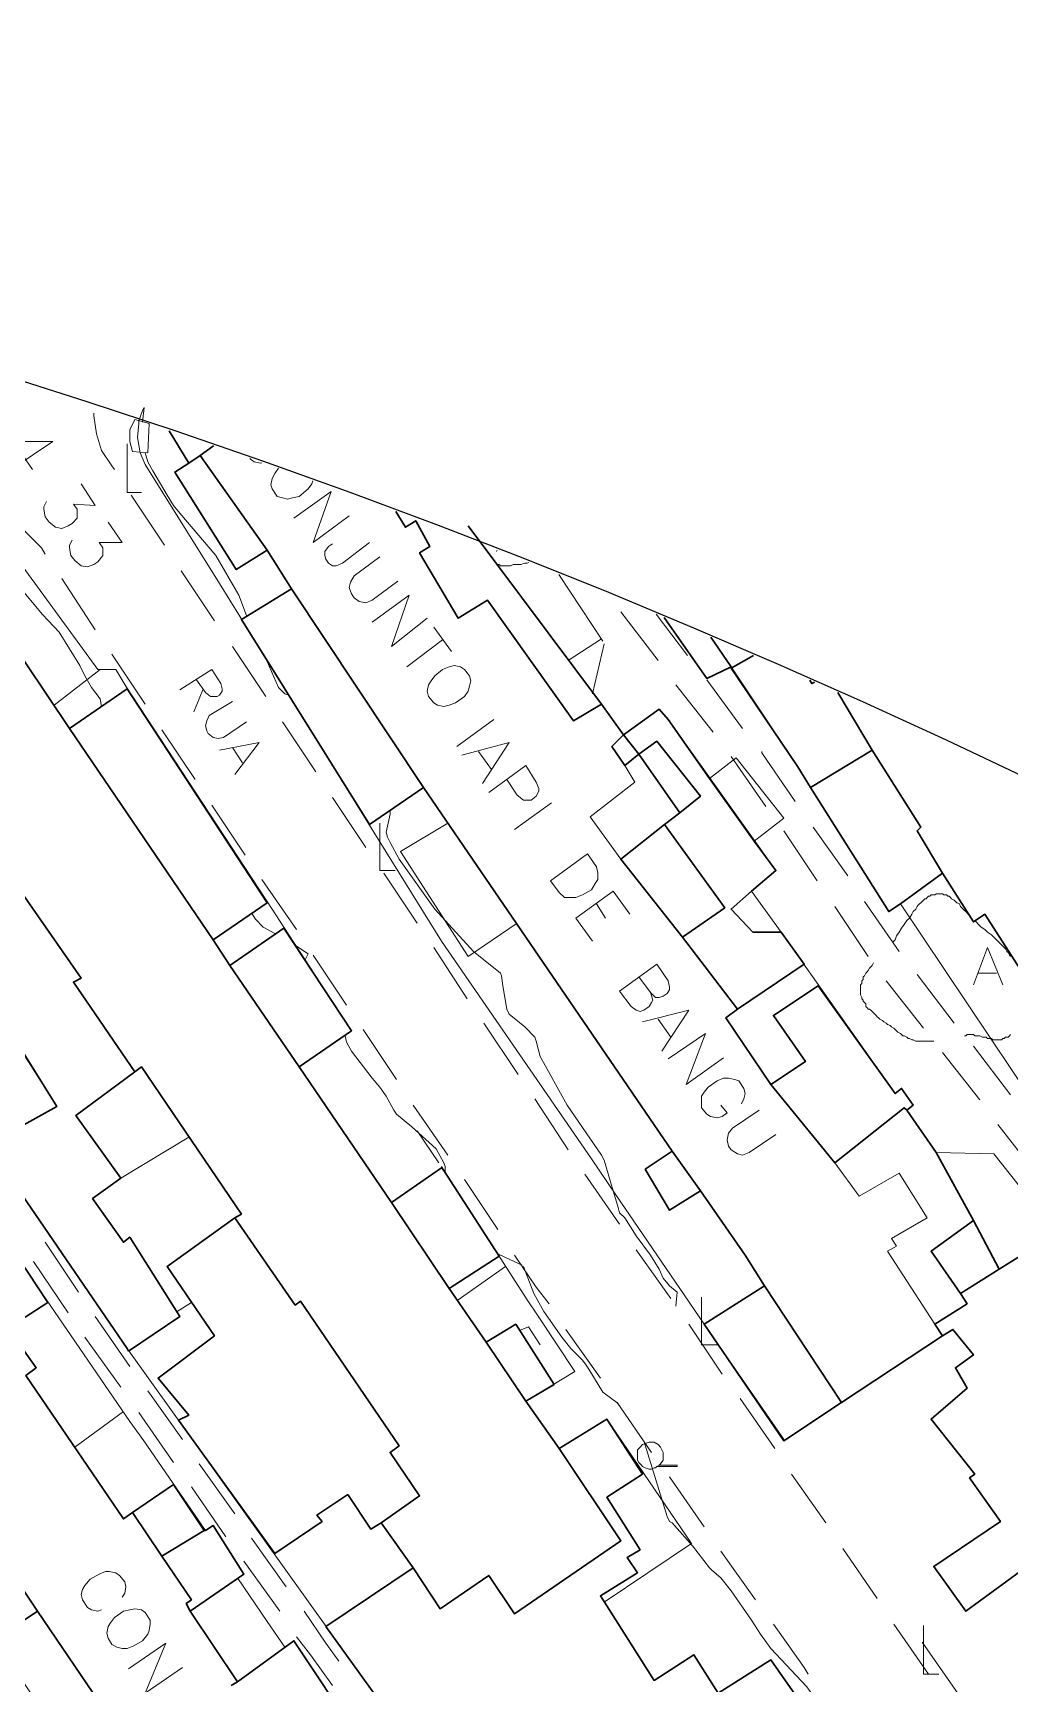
# Model space of a CAD drawing. Extents: x -2391 to 32076, y -11492 to 5852.
# Drawn here: x 4701.8 to 4766.3, y -880.6 to -771.5 of the extents above; entities that cross this region are included whole.
import ezdxf

# ---------------------------------------------------------------- set-up
doc = ezdxf.new("R2010")
doc.units = 0
doc.header["$LTSCALE"] = 7
for name, color, linetype in [('ALVE-CT', 3, 'CONTINUOUS'), ('PDF_A101 - EDIFICACAO', 7, 'CONTINUOUS'), ('PDF_A103 - PROJECAO_1', 7, 'CONTINUOUS'), ('PDF_A104 - PROJECAO_2', 7, 'CONTINUOUS'), ('PDF_A105 - PROJECAO_3', 7, 'CONTINUOUS'), ('PDF_A112 - PRISMA_VENTILACAO', 7, 'CONTINUOUS'), ('PDF_A119 - TELHEIRO', 7, 'CONTINUOUS'), ('PDF_A120 - MARQUISE', 7, 'CONTINUOUS'), ('PDF_A124 - MURO', 7, 'CONTINUOUS'), ('PDF_B210 - CONDOMINIO', 7, 'CONTINUOUS'), ('PDF_C301 - MEIO_FIO_2D', 7, 'CONTINUOUS'), ('PDF_C307 - TXT_NOME_LOGRADOURO', 7, 'CONTINUOUS'), ('PDF_F601 - LIMITE_VEGETACAO', 7, 'CONTINUOUS'), ('PDF_F602 - ARVORE_ISOLADA', 7, 'CONTINUOUS'), ('PDF_F604 - TXT_AGRUPAMENTO_ARVORE', 7, 'CONTINUOUS'), ('PDF_I903 - POSTE', 7, 'CONTINUOUS'), ('PDF_N1402 - CURVA_INTERMEDIARIA', 7, 'CONTINUOUS'), ('PDF_N1403 - COTA_DE_APARELHO', 7, 'CONTINUOUS')]:
    doc.layers.add(name, color=color, linetype=linetype)

msp = doc.modelspace()

# ---------------------------------------------------------------- linework, layer by layer
at = {"layer": 'ALVE-CT'}
msp.add_circle((4550.796, -1271.53), 500, dxfattribs=at)
at = {"layer": 'PDF_A101 - EDIFICACAO', "lineweight": 30}
for points in [[(4776.933, -865.906), (4763.386, -875.812), (4761.27, -872.849), (4765.672, -869.885), (4763.64, -867.007), (4763.979, -866.753), (4761.1, -863.112), (4763.471, -861.08), (4762.709, -859.726), (4763.894, -858.879), (4762.54, -857.186), (4761.862, -857.609), (4755.174, -862.012), (4751.364, -864.551), (4746.115, -856.847), (4750.094, -854.307), (4748.824, -852.275), (4745.861, -848.042), (4743.829, -849.312), (4742.22, -846.603), (4743.998, -845.417), (4727.574, -821.373), (4724.018, -823.828), (4715.551, -810.282), (4718.853, -808.25), (4717.245, -805.71), (4715.213, -806.98), (4711.149, -800.546), (4712.08, -799.953), (4710.781, -797.817)], [(4730.537, -804.102), (4739.342, -815.87), (4740.781, -817.902), (4743.152, -816.208), (4743.744, -816.886), (4746.454, -820.78), (4749.417, -824.929), (4750.856, -826.876), (4749.247, -828.231), (4747.893, -829.416), (4749.332, -830.94), (4751.195, -830.94), (4752.719, -833.057), (4748.316, -836.02), (4747.554, -836.612), (4750.517, -841.015), (4752.803, -839.491), (4750.687, -836.443), (4753.65, -834.496), (4758.73, -841.608), (4759.153, -841.269), (4759.915, -842.37), (4759.492, -842.708), (4761.439, -845.502), (4763.894, -849.989), (4765.588, -853.207), (4769.397, -850.836)], [(4698.28, -808.673), (4704.206, -817.478), (4708.016, -814.854), (4717.245, -828.993), (4713.689, -831.448), (4714.789, -833.141), (4718.345, -830.686), (4722.832, -837.459), (4719.361, -839.83), (4725.457, -848.804), (4728.759, -846.518), (4728.928, -846.687), (4732.569, -852.36), (4729.267, -854.476), (4731.722, -858.032), (4733.669, -856.847), (4736.209, -860.826), (4734.347, -861.927), (4736.548, -865.059), (4739.68, -863.112), (4742.051, -866.753), (4739.68, -868.277), (4741.882, -871.748), (4741.035, -872.256), (4741.712, -873.272), (4739.257, -874.796), (4742.813, -880.384), (4745.438, -878.69), (4747.046, -881.23), (4750.517, -879.029), (4753.481, -883.262)], [(4770.752, -839.237), (4764.656, -829.755), (4763.894, -830.263), (4761.862, -827.045), (4759.068, -829.077), (4758.306, -829.585), (4753.142, -821.373), (4752.295, -820.018), (4747.893, -813.499), (4747.893, -813.415), (4746.284, -814.177), (4743.468, -810.144)], [(4724.356, -881.315), (4721.139, -876.828), (4726.896, -872.933), (4724.78, -869.97), (4724.102, -870.393), (4722.578, -868.107), (4720.546, -869.462), (4720.885, -869.885), (4717.753, -872.002), (4711.403, -863.197), (4712.08, -862.858), (4710.048, -860.403), (4713.773, -857.609), (4710.641, -853.037), (4715.128, -849.82), (4715.551, -849.566), (4708.948, -839.83), (4708.524, -840.168), (4704.63, -843.047), (4707.593, -847.195), (4705.73, -848.55), (4707.762, -851.429), (4708.186, -851.09), (4711.487, -856.339), (4708.101, -858.625), (4708.016, -858.456), (4698.788, -844.994), (4703.36, -842.454), (4700.566, -837.967)], [(4700.82, -852.445), (4702.767, -855.408), (4700.142, -857.101), (4702.005, -859.726), (4701.328, -860.234), (4707.762, -869.716), (4708.355, -869.293), (4711.064, -867.43), (4713.096, -870.478), (4713.181, -870.478), (4713.689, -870.139), (4715.721, -873.357), (4712.165, -875.812), (4715.297, -880.468), (4719.022, -877.759), (4723.171, -884.024)], [(4708.186, -884.786), (4702.09, -875.812), (4699.296, -877.674)]]:
    msp.add_lwpolyline(points, dxfattribs=at)
msp.add_lwpolyline([(4740.612, -826.114), (4744.676, -831.279), (4747.47, -829.331), (4743.49, -823.828)], close=True, dxfattribs=at)
at = {"layer": 'PDF_A103 - PROJECAO_1', "lineweight": 30}
for points in [[(4725.75, -803.138), (4726.388, -804.186), (4727.066, -803.763), (4727.997, -805.456), (4727.32, -805.879), (4729.859, -810.197), (4731.807, -809.012), (4737.479, -816.97), (4739.342, -815.87), (4740.781, -817.902), (4741.797, -819.172), (4742.982, -818.325), (4745.861, -821.966), (4744.506, -823.066), (4743.49, -823.828), (4740.612, -826.114), (4744.676, -831.279), (4748.316, -836.02), (4747.554, -836.612), (4750.517, -841.015), (4754.751, -846.179), (4759.322, -842.539), (4759.492, -842.708), (4761.439, -845.502), (4763.894, -849.989), (4765.588, -853.207), (4763.048, -854.815), (4763.471, -855.492), (4761.354, -856.847), (4761.862, -857.609), (4755.174, -862.012), (4750.094, -854.307), (4748.824, -852.275), (4745.861, -848.042), (4743.998, -845.417), (4727.574, -821.373), (4718.853, -808.25), (4717.245, -805.71), (4715.213, -806.98), (4711.149, -800.546), (4712.08, -799.953), (4712.842, -799.445), (4713.708, -798.815)], [(4698.28, -808.673), (4704.206, -817.478), (4713.689, -831.448), (4714.789, -833.141), (4719.361, -839.83), (4725.457, -848.804), (4729.267, -854.476), (4731.722, -858.032), (4734.347, -861.927), (4736.548, -865.059), (4740.612, -871.155), (4733.585, -875.981), (4731.891, -873.441), (4728.674, -875.642), (4726.896, -872.933), (4724.78, -869.97), (4727.32, -868.192), (4725.372, -865.313), (4725.965, -864.89), (4719.446, -855.323), (4719.107, -855.577), (4715.128, -849.82), (4715.551, -849.566), (4708.948, -839.83), (4708.524, -840.168), (4704.46, -834.242), (4704.968, -833.988), (4699.804, -826.537)], [(4749.372, -812.654), (4747.893, -813.499), (4747.893, -813.415), (4746.56, -811.447)], [(4753.396, -814.416), (4753.227, -814.515), (4753.09, -814.281)], [(4768.466, -821.373), (4770.159, -823.574), (4774.647, -830.009), (4784.806, -845.587), (4781.928, -847.365), (4778.287, -849.905), (4775.239, -851.937), (4769.397, -844.486), (4769.059, -843.978), (4770.159, -843.301), (4771.937, -842.116), (4770.667, -840.084), (4771.091, -839.745), (4770.752, -839.237), (4764.656, -829.755), (4763.894, -830.263), (4761.862, -827.045), (4759.068, -829.077), (4758.306, -829.585), (4753.142, -821.373), (4757.206, -818.918), (4754.945, -815.106)], [(4708.186, -884.786), (4702.09, -875.812), (4698.28, -870.139), (4687.02, -853.545), (4693.793, -848.973), (4697.433, -854.222), (4698.026, -853.884), (4698.195, -854.222), (4700.82, -852.445), (4702.767, -855.408), (4700.142, -857.101), (4702.005, -859.726), (4701.328, -860.234), (4707.762, -869.716), (4708.355, -869.293), (4711.064, -867.43), (4713.096, -870.478), (4710.302, -872.171), (4712.249, -875.05), (4711.911, -875.304), (4712.165, -875.812), (4715.297, -880.468), (4714.874, -880.722)]]:
    msp.add_lwpolyline(points, dxfattribs=at)
at = {"layer": 'PDF_A104 - PROJECAO_2', "lineweight": 30}
for points in [[(4725.75, -803.138), (4726.388, -804.186), (4727.066, -803.763), (4727.997, -805.456), (4727.32, -805.879), (4729.859, -810.197), (4731.807, -809.012), (4737.479, -816.97), (4739.342, -815.87), (4740.781, -817.902), (4740.019, -818.664), (4740.866, -819.934), (4741.797, -819.172), (4744.506, -823.066), (4743.49, -823.828), (4740.612, -826.114), (4744.676, -831.279), (4748.316, -836.02), (4747.554, -836.612), (4750.517, -841.015), (4754.751, -846.179), (4759.322, -842.539), (4759.492, -842.708), (4761.439, -845.502), (4763.894, -849.989), (4761.1, -852.021), (4763.048, -854.815), (4763.471, -855.492), (4761.354, -856.847), (4761.862, -857.609), (4755.174, -862.012), (4750.094, -854.307), (4748.824, -852.275), (4745.861, -848.042), (4743.998, -845.417), (4727.574, -821.373), (4718.853, -808.25), (4717.245, -805.71), (4712.842, -799.445), (4713.708, -798.815)], [(4753.396, -814.416), (4753.227, -814.515), (4753.09, -814.281)], [(4768.466, -821.373), (4770.159, -823.574), (4774.647, -830.009), (4784.806, -845.587), (4781.928, -847.365), (4778.287, -849.905), (4775.239, -845.502), (4774.647, -845.925), (4772.699, -847.365), (4770.159, -843.301), (4771.937, -842.116), (4770.667, -840.084), (4771.091, -839.745), (4770.752, -839.237), (4764.656, -829.755), (4763.894, -830.263), (4761.862, -827.045), (4760.169, -824.252), (4760.423, -823.998), (4757.206, -818.918), (4754.945, -815.106)], [(4708.186, -884.786), (4702.09, -875.812), (4698.28, -870.139), (4687.02, -853.545), (4693.793, -848.973), (4697.433, -854.222), (4698.026, -853.884), (4698.195, -854.222), (4700.142, -857.101), (4702.005, -859.726), (4701.328, -860.234), (4707.762, -869.716), (4708.355, -869.293), (4710.302, -872.171), (4712.249, -875.05), (4711.911, -875.304), (4712.165, -875.812), (4715.297, -880.468), (4714.874, -880.722)]]:
    msp.add_lwpolyline(points, dxfattribs=at)
at = {"layer": 'PDF_A105 - PROJECAO_3', "lineweight": 9}
for points in [[(4725.75, -803.138), (4726.388, -804.186), (4727.066, -803.763), (4727.997, -805.456), (4727.32, -805.879), (4729.859, -810.197), (4731.807, -809.012), (4737.479, -816.97), (4739.342, -815.87), (4740.781, -817.902), (4740.019, -818.664), (4740.866, -819.934), (4741.543, -821.034), (4738.58, -823.32), (4740.612, -826.114), (4744.676, -831.279), (4748.316, -836.02), (4747.554, -836.612), (4750.517, -841.015), (4754.751, -846.179), (4756.359, -848.381), (4758.984, -846.857), (4760.846, -849.82), (4758.476, -851.175), (4758.814, -851.683), (4758.222, -852.021), (4761.354, -856.847), (4761.862, -857.609), (4755.174, -862.012), (4750.094, -854.307), (4748.824, -852.275), (4745.861, -848.042), (4743.998, -845.417), (4727.574, -821.373), (4718.853, -808.25), (4717.245, -805.71), (4712.842, -799.445), (4713.708, -798.815)], [(4753.396, -814.416), (4753.227, -814.515), (4753.09, -814.281)], [(4768.466, -821.373), (4770.159, -823.574), (4774.647, -830.009), (4784.806, -845.587), (4781.928, -847.365), (4778.287, -849.905), (4775.239, -845.502), (4774.647, -845.925), (4771.937, -842.116), (4770.667, -840.084), (4771.091, -839.745), (4770.752, -839.237), (4764.656, -829.755), (4763.894, -830.263), (4761.862, -827.045), (4760.169, -824.252), (4760.423, -823.998), (4757.206, -818.918), (4754.945, -815.106)]]:
    msp.add_lwpolyline(points, dxfattribs=at)
at = {"layer": 'PDF_A112 - PRISMA_VENTILACAO', "lineweight": 30}
msp.add_lwpolyline([(4740.612, -826.114), (4744.676, -831.279), (4747.47, -829.331), (4743.49, -823.828)], close=True, dxfattribs=at)
at = {"layer": 'PDF_A119 - TELHEIRO', "lineweight": 9}
msp.add_lwpolyline([(4709.455, -797.328), (4709.371, -799.276), (4708.355, -799.191), (4708.186, -798.514), (4708.186, -797.752), (4708.524, -797.074)], close=True, dxfattribs=at)
at = {"layer": 'PDF_A120 - MARQUISE', "lineweight": 9}
msp.add_lwpolyline([(4749.417, -824.929), (4746.454, -820.78), (4748.231, -819.426), (4751.364, -823.405)], close=True, dxfattribs=at)
at = {"layer": 'PDF_A124 - MURO', "lineweight": 9}
for points in [[(4709.134, -796.279), (4709.032, -796.482), (4708.778, -797.159), (4708.778, -797.328), (4708.694, -798.26), (4708.863, -799.276), (4709.202, -800.038), (4714.112, -807.911), (4715.467, -810.113), (4728.759, -831.533), (4738.664, -845.925), (4740.273, -848.296), (4744.506, -854.476), (4746.115, -856.847), (4751.449, -864.551)], [(4722.832, -837.459), (4718.345, -830.601), (4717.583, -829.416), (4707.932, -814.685), (4707.254, -813.584), (4706.069, -813.584), (4699.719, -804.864), (4697.095, -803.763), (4694.555, -803.086), (4686.427, -808.419), (4685.072, -809.351)], [(4739.426, -811.721), (4736.523, -807.305)], [(4724.356, -881.315), (4708.016, -858.456), (4698.788, -844.994), (4703.36, -842.454), (4696.841, -832.21), (4697.772, -831.702), (4692.692, -824.167), (4683.633, -810.451), (4680.077, -812.568), (4681.008, -813.838), (4667.378, -823.659), (4667.716, -827.215), (4666.7, -827.977), (4669.24, -831.871), (4670.172, -833.311), (4676.437, -842.793), (4688.628, -834.242), (4690.66, -837.12), (4692.523, -835.766), (4696.841, -832.21)], [(4737.141, -812.991), (4739.342, -811.552)], [(4738.749, -815.193), (4739.511, -811.891)], [(4703.19, -815.954), (4706.238, -813.584)], [(4781.758, -858.879), (4782.52, -858.371), (4784.552, -857.101), (4786.838, -855.662), (4785.568, -853.376), (4785.653, -853.291), (4785.23, -852.529), (4784.722, -852.783), (4785.06, -853.291), (4782.436, -854.815), (4780.658, -851.598), (4779.98, -852.021), (4775.239, -851.937), (4769.397, -844.486), (4759.068, -829.077), (4758.306, -829.585), (4752.295, -820.018), (4747.893, -813.415)], [(4758.73, -841.608), (4751.195, -830.94), (4749.247, -828.231), (4750.856, -826.876), (4743.744, -816.886)], [(4729.182, -823.744), (4726.05, -825.606), (4730.537, -832.549), (4733.754, -830.347)], [(4701.92, -881.654), (4700.82, -879.96), (4699.042, -877.336), (4686.596, -859.472), (4685.411, -857.694), (4683.548, -855.069), (4683.04, -855.492), (4680.416, -851.429), (4681.432, -850.497), (4679.146, -846.941), (4684.818, -843.216), (4687.443, -846.941), (4694.047, -842.37), (4696.587, -846.349), (4708.186, -863.282), (4709.117, -864.551), (4713.181, -870.478)], [(4763.386, -875.812), (4776.933, -865.906), (4779.896, -869.885), (4785.145, -865.991), (4780.488, -859.81), (4781.758, -858.879), (4779.218, -855.831), (4777.779, -856.678), (4775.493, -854.053), (4773.038, -855.408), (4765.249, -845.587), (4761.439, -845.502), (4759.492, -842.708)], [(4707.593, -847.195), (4712.08, -844.486)], [(4728.59, -846.179), (4727.15, -844.063)], [(4756.021, -893.676), (4750.179, -885.548), (4753.481, -883.262), (4750.517, -879.029), (4747.046, -881.23), (4745.438, -878.69), (4742.813, -880.384), (4739.511, -875.219), (4745.268, -871.325), (4739.68, -863.112), (4736.548, -865.059), (4734.347, -861.927), (4737.564, -859.98), (4735.109, -856.254), (4734.431, -855.238), (4728.759, -846.433)], [(4729.859, -855.238), (4732.992, -853.037)], [(4711.318, -856), (4712.249, -855.408)], [(4733.923, -857.27), (4734.516, -857.016), (4735.278, -858.202)], [(4704.545, -864.975), (4707.762, -862.604)], [(4715.297, -873.61), (4717.245, -876.489), (4718.43, -878.182)], [(4783.198, -902.904), (4779.472, -905.105), (4774.477, -897.909), (4760.508, -877.844)]]:
    msp.add_lwpolyline(points, dxfattribs=at)
at = {"layer": 'PDF_B210 - CONDOMINIO', "lineweight": 9}
for points in [[(4716.102, -799.647), (4716.144, -799.699), (4716.398, -799.868), (4716.821, -799.953), (4716.91, -799.931)], [(4718.007, -800.292), (4717.753, -800.63), (4717.583, -800.969), (4717.499, -801.392), (4717.583, -801.646), (4717.922, -802.154), (4718.261, -802.239), (4718.599, -802.324), (4718.938, -802.239), (4719.361, -802.154), (4719.954, -801.646), (4720.208, -801.308), (4720.268, -801.127)], [(4719.022, -803.594), (4721.478, -801.816), (4720.292, -805.202), (4722.663, -803.424)], [(4724.018, -805.202), (4722.24, -806.557), (4721.816, -806.726), (4721.562, -806.726), (4721.308, -806.557), (4721.139, -806.303), (4721.054, -806.049), (4721.054, -805.795), (4721.308, -805.456), (4721.562, -805.287)], [(4724.695, -806.133), (4723.002, -807.403), (4722.748, -807.827), (4722.663, -808.165), (4722.832, -808.589), (4723.002, -808.843), (4723.34, -809.097), (4723.764, -809.181), (4724.187, -809.012), (4725.88, -807.742)], [(4724.187, -810.451), (4726.642, -808.673), (4725.457, -812.06), (4727.828, -810.197)], [(4728.251, -810.79), (4729.436, -812.399)], [(4728.843, -811.637), (4726.473, -813.415)], [(4732.23, -816.886), (4729.775, -818.664)], [(4730.113, -819.256), (4733.246, -818.41), (4731.468, -821.119)], [(4731.214, -819.002), (4732.061, -820.188)], [(4731.891, -821.712), (4734.347, -819.934), (4735.024, -821.034), (4735.193, -821.458), (4735.193, -821.627), (4735.024, -821.966), (4734.685, -822.22), (4734.347, -822.22), (4734.177, -822.22), (4733.754, -821.881), (4733.077, -820.865)], [(4736.04, -822.389), (4733.585, -824.167)], [(4738.749, -831.533), (4737.649, -830.009), (4740.104, -828.231), (4741.204, -829.755)], [(4739.003, -829.077), (4739.596, -830.009)], [(4742.559, -834.919), (4742.728, -835.427), (4742.644, -835.596), (4742.474, -835.85), (4742.136, -836.104), (4741.882, -836.189), (4741.628, -836.104), (4741.289, -835.85), (4740.527, -834.834), (4742.982, -833.057), (4743.744, -834.157), (4743.829, -834.581), (4743.829, -834.75), (4743.66, -835.004), (4743.406, -835.173), (4743.152, -835.258), (4742.898, -835.258), (4742.559, -834.919), (4741.797, -833.903)], [(4742.051, -836.866), (4745.099, -836.104), (4743.321, -838.814)], [(4743.067, -836.697), (4743.914, -837.882)], [(4743.744, -839.322), (4746.2, -837.628), (4744.93, -841.015), (4747.385, -839.237)], [(4748.57, -842.285), (4748.739, -841.946), (4748.824, -841.608), (4748.739, -841.269), (4748.401, -840.761), (4748.147, -840.676), (4747.724, -840.592), (4747.385, -840.592), (4746.962, -840.761), (4746.369, -841.184), (4746.115, -841.523), (4745.946, -841.777), (4745.946, -842.2), (4745.946, -842.539), (4746.284, -842.962), (4746.538, -843.132), (4746.962, -843.216), (4747.3, -843.132), (4747.639, -842.878), (4747.216, -842.37)], [(4749.755, -842.708), (4747.978, -843.894), (4747.724, -844.232), (4747.639, -844.655), (4747.724, -845.079), (4747.893, -845.333), (4748.316, -845.587), (4748.655, -845.671), (4749.078, -845.502), (4750.856, -844.317)], [(4707.678, -874.88), (4707.847, -874.626), (4707.932, -874.203), (4707.847, -873.864), (4707.508, -873.441), (4707.254, -873.272), (4706.831, -873.187), (4706.577, -873.187), (4706.154, -873.357), (4705.561, -873.695), (4705.222, -874.118), (4705.053, -874.372), (4704.968, -874.711), (4705.053, -875.05), (4705.392, -875.558), (4705.646, -875.727), (4706.069, -875.812), (4706.323, -875.727)], [(4708.101, -879.622), (4710.556, -877.928), (4709.202, -881.23), (4711.657, -879.537)]]:
    msp.add_lwpolyline(points, dxfattribs=at)
for points in [[(4730.283, -813.584), (4730.029, -813.415), (4729.605, -813.33), (4729.267, -813.415), (4728.843, -813.584), (4728.336, -814.007), (4728.082, -814.346), (4727.912, -814.6), (4727.828, -815.023), (4727.912, -815.362), (4728.251, -815.785), (4728.505, -815.954), (4728.928, -816.039), (4729.267, -815.954), (4729.69, -815.785), (4730.283, -815.362), (4730.537, -815.023), (4730.621, -814.685), (4730.706, -814.346), (4730.621, -814.007)], [(4735.955, -827.553), (4738.41, -825.775), (4739.003, -826.622), (4739.088, -827.045), (4739.088, -827.469), (4738.918, -827.723), (4738.664, -828.146), (4738.072, -828.485), (4737.649, -828.654), (4737.31, -828.654), (4736.887, -828.654), (4736.548, -828.315)], [(4709.202, -875.896), (4708.948, -875.727), (4708.524, -875.642), (4708.186, -875.727), (4707.762, -875.812), (4707.17, -876.235), (4706.916, -876.574), (4706.746, -876.828), (4706.662, -877.251), (4706.746, -877.59), (4707, -878.013), (4707.339, -878.182), (4707.678, -878.267), (4708.016, -878.267), (4708.44, -878.098), (4709.032, -877.759), (4709.371, -877.336), (4709.455, -877.082), (4709.54, -876.658), (4709.54, -876.404)]]:
    msp.add_lwpolyline(points, close=True, dxfattribs=at)
at = {"layer": 'PDF_C301 - MEIO_FIO_2D', "lineweight": 9}
for points in [[(4705.815, -796.651), (4705.815, -796.82), (4705.984, -798.006), (4706.323, -799.106), (4707, -800.122), (4707.17, -800.376)], [(4708.27, -802.07), (4710.471, -805.372)], [(4699.719, -803.255), (4701.074, -804.271), (4702.344, -805.541), (4702.598, -805.964)], [(4703.698, -807.573), (4705.9, -810.959)], [(4711.572, -807.065), (4713.773, -810.367)], [(4743.067, -812.991), (4740.612, -809.774)], [(4742.953, -809.929), (4745.014, -812.653)], [(4714.959, -812.06), (4717.16, -815.362)], [(4707, -812.568), (4709.202, -815.87)], [(4746.284, -814.261), (4748.655, -817.478)], [(4746.708, -817.732), (4744.252, -814.6)], [(4710.302, -817.563), (4712.503, -820.865)], [(4718.261, -817.055), (4720.462, -820.357)], [(4750.179, -822.643), (4748.485, -820.188), (4747.893, -819.341)], [(4749.925, -819.002), (4749.925, -819.087), (4752.126, -822.304)], [(4713.604, -822.558), (4715.805, -825.86)], [(4721.562, -822.05), (4723.764, -825.352)], [(4753.311, -823.998), (4755.597, -827.215)], [(4753.565, -827.553), (4751.364, -824.252)], [(4716.906, -827.469), (4719.192, -830.771)], [(4724.949, -827.045), (4727.15, -830.347)], [(4756.952, -832.549), (4754.751, -829.247)], [(4756.698, -828.908), (4758.984, -832.21)], [(4720.292, -832.464), (4722.494, -835.766)], [(4728.251, -831.956), (4730.452, -835.342)], [(4760.169, -833.734), (4762.624, -836.951)], [(4760.592, -837.29), (4758.137, -834.157)], [(4731.553, -836.951), (4733.839, -840.338)], [(4723.594, -837.374), (4725.796, -840.676)], [(4764.318, -842.031), (4761.862, -838.898)], [(4763.894, -838.475), (4766.35, -841.692)], [(4726.896, -842.37), (4729.182, -845.671)], [(4734.939, -841.946), (4737.141, -845.333)], [(4767.958, -846.772), (4765.503, -843.64)], [(4738.241, -846.941), (4740.527, -850.243)], [(4730.283, -847.28), (4732.484, -850.582)], [(4704.799, -854.73), (4702.598, -851.429)], [(4733.585, -852.275), (4735.024, -854.392), (4735.871, -855.492)], [(4741.628, -851.937), (4743.914, -855.154)], [(4704.122, -856.085), (4701.836, -852.699)], [(4708.186, -859.641), (4705.9, -856.339)], [(4745.099, -856.847), (4747.3, -860.149)], [(4707.593, -860.996), (4705.222, -857.694)], [(4736.971, -857.186), (4739.257, -860.403)], [(4711.657, -864.467), (4709.371, -861.25)], [(4740.358, -862.012), (4742.644, -865.313)], [(4748.485, -861.758), (4750.771, -865.059)], [(4711.064, -865.991), (4708.778, -862.689)], [(4715.128, -869.377), (4712.757, -866.075)], [(4714.535, -870.901), (4712.249, -867.599)], [(4743.829, -866.922), (4746.115, -870.224)], [(4751.872, -866.753), (4754.158, -869.97)], [(4718.515, -874.203), (4716.229, -870.986)], [(4747.216, -871.833), (4749.501, -875.05)], [(4755.259, -871.663), (4757.545, -874.965)], [(4718.091, -875.812), (4715.721, -872.51)], [(4721.986, -879.114), (4721.139, -877.928), (4719.7, -875.812)], [(4721.562, -880.722), (4720.123, -878.69), (4719.192, -877.505)], [(4750.687, -876.658), (4752.719, -879.537), (4752.973, -879.96)], [(4758.645, -876.658), (4760.931, -879.96)]]:
    msp.add_lwpolyline(points, dxfattribs=at)
at = {"layer": 'PDF_C307 - TXT_NOME_LOGRADOURO', "lineweight": 9}
for points in [[(4711.487, -814.939), (4713.604, -813.584), (4714.197, -814.515), (4714.281, -814.854), (4714.281, -815.023), (4714.112, -815.277), (4713.943, -815.362), (4713.604, -815.362), (4713.519, -815.362), (4713.181, -815.108), (4712.588, -814.261)], [(4713.011, -814.939), (4712.419, -816.378)], [(4714.959, -815.7), (4713.435, -816.632), (4713.265, -816.97), (4713.181, -817.309), (4713.265, -817.648), (4713.35, -817.817), (4713.689, -818.071), (4714.027, -818.156), (4714.366, -818.071), (4715.89, -817.055)], [(4714.112, -818.918), (4716.737, -818.41), (4715.128, -820.526)], [(4714.959, -818.748), (4715.636, -819.764)]]:
    msp.add_lwpolyline(points, dxfattribs=at)
at = {"layer": 'PDF_F601 - LIMITE_VEGETACAO', "lineweight": 9}
for points in [[(4734.525, -806.51), (4734.431, -806.557), (4734.262, -806.557), (4734.008, -806.641), (4733.839, -806.641), (4733.669, -806.641), (4733.5, -806.641), (4733.331, -806.726), (4733.161, -806.726), (4732.992, -806.726), (4732.907, -806.726), (4732.823, -806.726), (4732.738, -806.726), (4732.653, -806.726), (4732.569, -806.641), (4732.484, -806.641)], [(4758.56, -831.617), (4758.73, -831.448), (4758.814, -831.194), (4758.984, -830.94), (4759.153, -830.686), (4759.322, -830.432), (4759.492, -830.178), (4759.661, -830.009), (4759.83, -829.755), (4759.915, -829.585), (4760.084, -829.416), (4760.169, -829.247), (4760.254, -829.162), (4760.338, -829.077), (4760.423, -828.993), (4760.508, -828.908), (4760.592, -828.823), (4760.677, -828.739), (4760.762, -828.739), (4760.846, -828.654), (4760.931, -828.569), (4761.016, -828.569), (4761.1, -828.485), (4761.27, -828.485), (4761.354, -828.485), (4761.439, -828.4), (4761.524, -828.4), (4761.608, -828.4), (4761.778, -828.4), (4761.862, -828.4), (4761.947, -828.485), (4762.116, -828.485), (4762.201, -828.569), (4762.286, -828.569), (4762.37, -828.654), (4762.455, -828.739), (4762.624, -828.823), (4762.709, -828.908), (4762.794, -828.993), (4762.963, -829.077), (4763.048, -829.247), (4763.132, -829.331), (4763.302, -829.501), (4763.386, -829.585), (4763.556, -829.755), (4763.725, -829.924)], [(4766.35, -832.549), (4766.265, -832.464), (4766.18, -832.295), (4766.096, -832.21), (4766.011, -832.041), (4765.926, -831.956), (4765.757, -831.787), (4765.588, -831.617), (4765.418, -831.448), (4765.249, -831.279), (4765.08, -831.109), (4764.826, -830.94), (4764.656, -830.771), (4764.402, -830.601), (4764.233, -830.432), (4764.064, -830.263), (4763.979, -830.178)], [(4761.27, -838.136), (4761.185, -838.136), (4761.016, -838.136), (4760.931, -838.136), (4760.762, -838.136), (4760.592, -838.136), (4760.508, -838.136), (4760.338, -838.136), (4760.169, -838.136), (4760.084, -838.136), (4759.915, -838.052), (4759.83, -838.052), (4759.661, -837.967), (4759.576, -837.967), (4759.492, -837.882), (4759.322, -837.798), (4759.238, -837.798), (4759.153, -837.713), (4759.068, -837.628), (4758.899, -837.544), (4758.814, -837.459), (4758.73, -837.374), (4758.645, -837.29), (4758.476, -837.205), (4758.391, -837.12), (4758.222, -837.036), (4758.137, -836.951), (4757.968, -836.866), (4757.883, -836.782), (4757.714, -836.697), (4757.629, -836.612), (4757.545, -836.528), (4757.46, -836.443), (4757.375, -836.358), (4757.291, -836.274), (4757.206, -836.189), (4757.121, -836.104), (4757.037, -836.02), (4756.952, -836.02), (4756.867, -835.935), (4756.783, -835.85), (4756.783, -835.681), (4756.698, -835.596), (4756.613, -835.512), (4756.613, -835.427), (4756.529, -835.342), (4756.529, -835.258), (4756.444, -835.088), (4756.444, -835.004), (4756.444, -834.919), (4756.444, -834.834), (4756.444, -834.75), (4756.444, -834.665), (4756.444, -834.496), (4756.444, -834.411), (4756.529, -834.327), (4756.529, -834.157), (4756.613, -834.073), (4756.613, -833.903), (4756.698, -833.819), (4756.783, -833.649), (4756.867, -833.565), (4756.952, -833.48), (4757.037, -833.311), (4757.121, -833.226), (4757.206, -833.141), (4757.291, -832.972)], [(4763.302, -837.798), (4763.386, -837.798), (4763.471, -837.713), (4763.64, -837.713), (4763.725, -837.713), (4763.894, -837.713), (4763.979, -837.798), (4764.148, -837.798), (4764.233, -837.798), (4764.318, -837.798), (4764.487, -837.882), (4764.572, -837.882), (4764.741, -837.882), (4764.826, -837.967), (4764.995, -837.967), (4765.08, -837.967), (4765.164, -838.052), (4765.334, -838.052), (4765.418, -838.052), (4765.503, -838.052), (4765.588, -838.052), (4765.672, -838.052), (4765.757, -838.052), (4765.842, -837.967), (4765.926, -837.967), (4766.011, -837.882), (4766.096, -837.882), (4766.18, -837.882), (4766.265, -837.798), (4766.35, -837.713)]]:
    msp.add_lwpolyline(points, dxfattribs=at)
at = {"layer": 'PDF_F602 - ARVORE_ISOLADA', "lineweight": 9}
msp.add_lwpolyline([(4743.152, -866.16), (4742.982, -866.245), (4742.898, -866.329), (4742.813, -866.329), (4742.644, -866.414), (4742.474, -866.414), (4742.22, -866.329), (4742.051, -866.245), (4741.966, -866.16), (4741.797, -865.991), (4741.712, -865.821), (4741.712, -865.652), (4741.712, -865.398), (4741.712, -865.144), (4741.882, -864.975), (4742.051, -864.805), (4742.22, -864.721), (4742.474, -864.636), (4742.813, -864.636), (4743.067, -864.805), (4743.236, -864.975), (4743.321, -865.144), (4743.406, -865.313), (4743.406, -865.483), (4743.406, -865.652), (4743.406, -865.821), (4743.236, -866.075), (4743.152, -866.16), (4742.982, -866.245), (4744.337, -866.245), (4744.337, -866.16)], close=True, dxfattribs=at)
at = {"layer": 'PDF_F604 - TXT_AGRUPAMENTO_ARVORE', "lineweight": 9}
for points in [[(4732.399, -805.795), (4732.442, -805.693)], [(4763.894, -834.411), (4764.826, -831.956), (4765.842, -834.411)], [(4764.233, -833.649), (4765.418, -833.649)]]:
    msp.add_lwpolyline(points, dxfattribs=at)
at = {"layer": 'PDF_I903 - POSTE', "lineweight": 9}
for points in [[(4708.948, -801.9), (4708.016, -801.9), (4708.016, -798.683)], [(4725.711, -826.876), (4724.695, -826.876), (4724.695, -823.744)], [(4746.962, -858.202), (4745.946, -858.202), (4745.946, -855.069)], [(4761.608, -879.96), (4760.592, -879.96), (4760.592, -876.743)]]:
    msp.add_lwpolyline(points, dxfattribs=at)
at = {"layer": 'PDF_N1402 - CURVA_INTERMEDIARIA', "lineweight": 9}
for points in [[(4709.032, -797.244), (4709.134, -796.279)], [(4715.89, -810.028), (4715.382, -808.673), (4713.858, -806.049), (4711.487, -803.255), (4711.064, -802.747), (4710.641, -802.07), (4709.709, -800.461), (4709.371, -799.868), (4709.202, -799.276)], [(4692.861, -801.392), (4693.285, -801.985), (4694.639, -802.324), (4696.587, -802.747), (4697.603, -803.34), (4699.042, -804.61), (4699.296, -804.948), (4700.227, -806.811), (4701.074, -808.335), (4702.428, -809.943), (4703.529, -811.129), (4704.884, -813.33), (4705.222, -814.007), (4705.646, -814.769), (4706.238, -815.531), (4706.323, -816.039)], [(4718.684, -815.277), (4718.43, -815.193), (4718.007, -814.769), (4717.075, -812.653)], [(4744.252, -855.662), (4744.337, -854.73), (4743.829, -854.307), (4743.406, -853.799), (4743.152, -853.207), (4742.559, -852.275), (4741.628, -851.005), (4740.866, -849.82), (4740.527, -849.481), (4740.442, -849.143), (4739.934, -847.449), (4739.511, -846.01), (4739.342, -845.671), (4737.056, -842.37), (4735.278, -839.152), (4735.024, -838.136), (4734.939, -837.882), (4734.262, -837.205), (4733.246, -836.358), (4733.077, -836.02), (4732.823, -834.496), (4732.738, -833.819), (4732.653, -833.649), (4730.875, -832.21), (4728.336, -829.416), (4725.965, -826.114), (4725.372, -825.013), (4725.203, -824.675), (4725.118, -824.336), (4725.372, -823.151), (4725.372, -822.897)], [(4716.229, -829.67), (4716.483, -830.093), (4716.991, -830.601), (4717.753, -831.025)], [(4719.192, -831.871), (4719.954, -832.379), (4719.784, -832.718)], [(4722.409, -837.798), (4722.494, -838.221), (4722.832, -838.814), (4724.187, -840.592), (4724.695, -841.184), (4725.118, -841.777), (4725.626, -842.708), (4725.796, -842.962), (4726.812, -843.809), (4728.42, -845.248), (4728.928, -846.179), (4729.013, -846.433), (4729.013, -846.772)], [(4732.484, -852.191), (4732.992, -852.445), (4734.093, -852.953)], [(4734.177, -853.037), (4734.855, -854.815), (4735.532, -856), (4736.717, -857.694), (4737.31, -858.456), (4738.072, -859.218), (4738.326, -859.556), (4738.495, -859.81), (4739.426, -861.334), (4740.442, -862.096)], [(4742.136, -864.551), (4743.66, -869.547), (4743.829, -869.885), (4743.998, -869.97), (4745.353, -871.494), (4746.454, -872.933), (4746.623, -873.103), (4747.216, -873.61), (4747.893, -874.457), (4749.247, -876.404), (4749.84, -877.336), (4750.517, -878.267), (4752.888, -880.807), (4754.243, -882.67), (4754.497, -883.008), (4754.92, -883.177), (4755.259, -883.347)]]:
    msp.add_lwpolyline(points, dxfattribs=at)
at = {"layer": 'PDF_N1403 - COTA_DE_APARELHO', "lineweight": 9}
for points in [[(4700.481, -800.292), (4703.106, -798.514), (4700.481, -798.514), (4701.751, -800.376)], [(4704.968, -801.308), (4705.9, -802.747), (4704.46, -802.662), (4704.714, -803.001), (4704.714, -803.34), (4704.714, -803.594), (4704.376, -803.932), (4704.122, -804.102), (4703.698, -804.271), (4703.275, -804.186), (4702.852, -803.848), (4702.598, -803.509), (4702.513, -803.001), (4702.513, -802.832), (4702.682, -802.493)], [(4706.746, -803.848), (4707.678, -805.202), (4706.154, -805.202), (4706.408, -805.541), (4706.408, -805.879), (4706.408, -806.049), (4706.069, -806.472), (4705.815, -806.641), (4705.392, -806.811), (4704.968, -806.726), (4704.545, -806.387), (4704.291, -806.049), (4704.206, -805.541), (4704.206, -805.372), (4704.376, -805.033)]]:
    msp.add_lwpolyline(points, dxfattribs=at)

doc.saveas('drawing.dxf')
